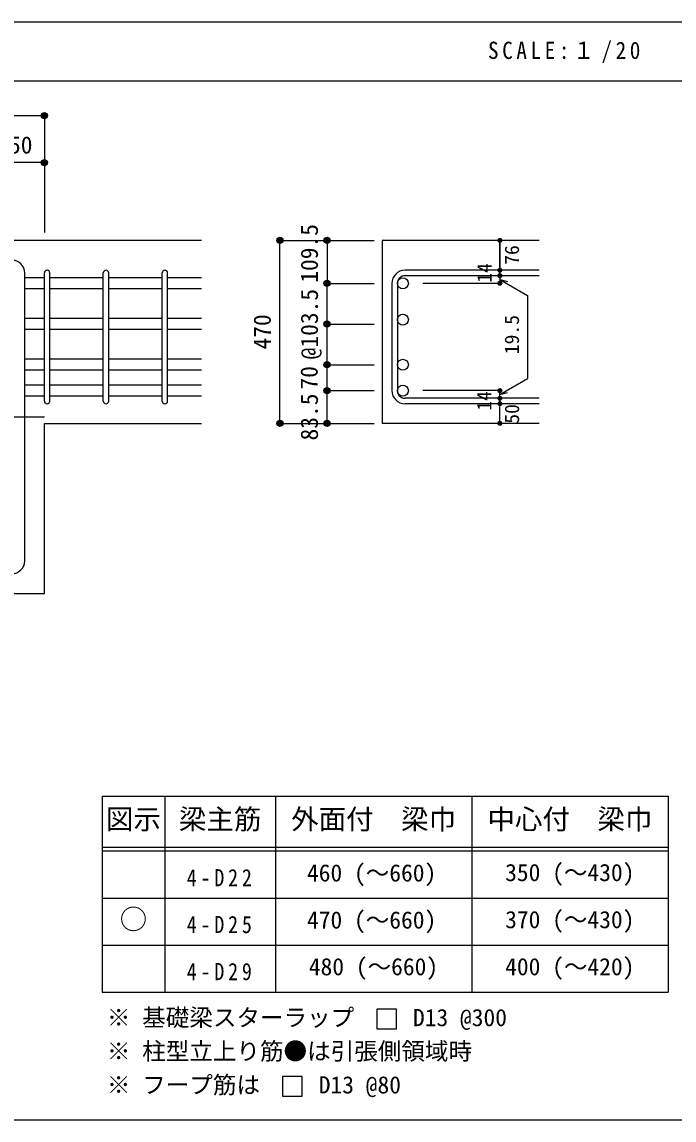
# Model space of a CAD drawing. Units: millimetres at full size, sheet at 1:20. Extents: x -3982 to 3969, y -2797 to 2801.
# Drawn here: x 761 to 2422, y 2 to 2801 of the extents above; entities that cross this region are included whole.
import ezdxf
from ezdxf.enums import TextEntityAlignment as Align

# ---------------------------------------------------------------- set-up
doc = ezdxf.new("R2010")
doc.units = ezdxf.units.MM
doc.header["$LTSCALE"] = 20
doc.header["$PDMODE"] = 32
doc.header["$PDSIZE"] = 10
doc.linetypes.add('CHAIN1', pattern=[8, 5, -1, 1, -1])
for name, color, linetype in [('6-1_躯体線', 2, 'Continuous'), ('6-4_フープ', 7, 'Continuous'), ('6-5_梁主筋', 7, 'Continuous'), ('6-6_S.T.P.', 7, 'Continuous'), ('6-7_文字', 7, 'Continuous'), ('6-D_寸法', 4, 'Continuous'), ('6-E_枠', 7, 'Continuous'), ('F-0_枠', 6, 'Continuous')]:
    doc.layers.add(name, color=color, linetype=linetype)
doc.styles.add('ＭＳ ゴシック', font='')
doc.styles.get('ＭＳ ゴシック').set_extended_font_data('MS Gothic')

msp = doc.modelspace()

# ---------------------------------------------------------------- linework, layer by layer
at = {"layer": '6-1_躯体線'}
for p, q in [((1218.29, 2244.12), (-81.71, 2244.12)), ((2078.29, 2244.12), (1678.29, 2244.12)), ((1678.29, 2244.12), (1678.29, 1777.62)), ((818.29, 1777.62), (1218.29, 1777.62)), ((818.29, 1344.12), (818.29, 1777.62)), ((2078.29, 1777.62), (1678.29, 1777.62))]:
    msp.add_line(p, q, dxfattribs=at)
msp.add_lwpolyline([(550.79, 944.12), (550.79, 1344.12), (818.29, 1344.12)], dxfattribs=at)
at = {"layer": '6-4_フープ'}
msp.add_line((768.29, 1427.62), (768.29, 2160.62), dxfattribs=at)
for centre, start, end in [((734.79, 2160.62), 0, 90), ((734.79, 1427.62), 270, 0)]:
    msp.add_arc(centre, 33.5, start, end, dxfattribs=at)
at = {"layer": '6-5_梁主筋'}
for p, q in [((818.29, 2148.51), (768.29, 2148.51)), ((968.29, 2148.51), (832.29, 2148.51)), ((1118.29, 2148.51), (982.29, 2148.51)), ((1218.29, 2148.51), (1132.29, 2148.51)), ((818.29, 2120.51), (768.29, 2120.51)), ((968.29, 2120.51), (832.29, 2120.51)), ((1118.29, 2120.51), (982.29, 2120.51)), ((1218.29, 2120.51), (1132.29, 2120.51)), ((818.29, 2044.82), (768.29, 2044.82)), ((968.29, 2044.82), (832.29, 2044.82)), ((1118.29, 2044.82), (982.29, 2044.82)), ((1218.29, 2044.82), (1132.29, 2044.82)), ((818.29, 2016.82), (768.29, 2016.82)), ((968.29, 2016.82), (832.29, 2016.82)), ((1118.29, 2016.82), (982.29, 2016.82)), ((1218.29, 2016.82), (1132.29, 2016.82)), ((818.29, 1941.12), (768.29, 1941.12)), ((968.29, 1941.12), (832.29, 1941.12)), ((1118.29, 1941.12), (982.29, 1941.12)), ((1218.29, 1941.12), (1132.29, 1941.12)), ((818.29, 1913.12), (768.29, 1913.12)), ((968.29, 1913.12), (832.29, 1913.12)), ((1118.29, 1913.12), (982.29, 1913.12)), ((1218.29, 1913.12), (1132.29, 1913.12)), ((818.29, 1875.12), (768.29, 1875.12)), ((968.29, 1875.12), (832.29, 1875.12)), ((1118.29, 1875.12), (982.29, 1875.12)), ((1218.29, 1875.12), (1132.29, 1875.12)), ((818.29, 1847.12), (768.29, 1847.12)), ((968.29, 1847.12), (832.29, 1847.12)), ((1118.29, 1847.12), (982.29, 1847.12)), ((1218.29, 1847.12), (1132.29, 1847.12))]:
    msp.add_line(p, q, dxfattribs=at)
at = {"layer": '6-5_梁主筋', "color": 3}
for centre in [(1731.29, 2134.51), (1731.29, 2042.12), (1731.29, 1927.12), (1731.29, 1861.12)]:
    msp.add_circle(centre, 14, dxfattribs=at)
at = {"layer": '6-6_S.T.P.'}
for p, q in [((818.29, 1834.62), (818.29, 2161.01)), ((832.29, 1834.62), (832.29, 2161.01)), ((968.29, 1834.62), (968.29, 2161.01)), ((982.29, 1834.62), (982.29, 2161.01)), ((1118.29, 1834.62), (1118.29, 2161.01)), ((1132.29, 1834.62), (1132.29, 2161.01)), ((2078.29, 2168.01), (1736.79, 2168.01)), ((1703.29, 2134.51), (1703.29, 1861.12)), ((1717.29, 2134.51), (1717.29, 1861.12)), ((2078.29, 2154.01), (1736.79, 2154.01)), ((2078.29, 1841.62), (1736.79, 1841.62)), ((2078.29, 1827.62), (1736.79, 1827.62))]:
    msp.add_line(p, q, dxfattribs=at)
for centre, radius, start, end in [((825.29, 2161.01), 7, 0, 180), ((825.29, 2161.01), 7, 0, 180), ((825.29, 2161.01), 7, 0, 180), ((825.29, 2161.01), 7, 0, 180), ((975.29, 2161.01), 7, 0, 180), ((1125.29, 2161.01), 7, 0, 180), ((1736.79, 2134.51), 33.5, 90, 180), ((1736.79, 2134.51), 19.5, 90, 180), ((1736.79, 1861.12), 33.5, 180, 270), ((1736.79, 1861.12), 19.5, 180, 270), ((825.29, 1834.62), 7, 180, 0), ((825.29, 1834.62), 7, 180, 0), ((825.29, 1834.62), 7, 180, 0), ((825.29, 1834.62), 7, 180, 0), ((975.29, 1834.62), 7, 180, 0), ((1125.29, 1834.62), 7, 180, 0)]:
    msp.add_arc(centre, radius, start, end, dxfattribs=at)
at = {"layer": '6-7_文字'}
for points in [[(1665.08, 234.53), (1715.08, 234.53), (1715.08, 284.53), (1665.08, 284.53)], [(1424.95, 62.82), (1474.95, 62.82), (1474.95, 112.82), (1424.95, 112.82)]]:
    msp.add_lwpolyline(points, close=True, dxfattribs=at)
at = {"layer": '6-D_寸法'}
for p, q in [((-81.71, 2562.15), (818.29, 2562.15)), ((818.29, 2562.15), (818.29, 2442.15)), ((818.29, 2442.15), (668.29, 2442.15)), ((818.29, 2442.15), (818.29, 2264.12)), ((818.29, 2442.15), (818.29, 2264.12)), ((818.29, 2442.15), (818.29, 2264.12)), ((1418.29, 1777.62), (1418.29, 2244.12)), ((1418.29, 2244.12), (1538.29, 2244.12)), ((1418.29, 2244.12), (1538.29, 2244.12)), ((1418.29, 2244.12), (1538.29, 2244.12)), ((1418.29, 1777.62), (1418.29, 2244.12)), ((1538.29, 2244.12), (1658.29, 2244.12)), ((1538.29, 2244.12), (1658.29, 2244.12)), ((1538.29, 2244.12), (1538.29, 2134.51)), ((1538.29, 2244.12), (1658.29, 2244.12)), ((1978.29, 2154.01), (1978.29, 2168.01)), ((1538.29, 2134.51), (1658.29, 2134.51)), ((1978.29, 2134.51), (1782.2, 2134.51)), ((1978.29, 2154.01), (1978.29, 2134.51)), ((1978.29, 2144.26), (2048.35, 2103.81)), ((1978.29, 2144.26), (1997.61, 2139.09)), ((2048.35, 2103.81), (2048.35, 1891.82)), ((1538.29, 2030.82), (1658.29, 2030.82)), ((1538.29, 1861.12), (1538.29, 2030.82)), ((1538.29, 1927.12), (1658.29, 1927.12)), ((1538.29, 1927.12), (1658.29, 1927.12)), ((1978.29, 1851.37), (2048.35, 1891.82)), ((1538.29, 1861.12), (1658.29, 1861.12)), ((1538.29, 1861.12), (1658.29, 1861.12)), ((1978.29, 1861.12), (1782.2, 1861.12)), ((1978.29, 1841.62), (1978.29, 1861.12)), ((1978.29, 1851.37), (1997.61, 1856.55)), ((1978.29, 1827.62), (1978.29, 1841.62)), ((1978.29, 1777.62), (1978.29, 1827.62)), ((1538.29, 1777.62), (1658.29, 1777.62))]:
    msp.add_line(p, q, dxfattribs=at)
at = {"layer": '6-D_寸法', "linetype": 'CHAIN1'}
msp.add_line((-81.71, 1794.12), (818.29, 1794.12), dxfattribs=at)
at = {"layer": '6-D_寸法'}
for points in [[(1978.29, 2168.01), (1978.29, 2244.12), (1978.29, 2168.01)], [(1538.29, 2030.82), (1538.29, 2134.51), (1658.29, 2134.51)], [(1418.29, 1777.62), (1538.29, 1777.62), (1538.29, 1861.12)]]:
    msp.add_lwpolyline(points, dxfattribs=at)
for centre, radius in [((818.29, 2562.15), 8), ((818.29, 2562.15), 7.2), ((818.29, 2562.15), 6.4), ((818.29, 2562.15), 5.6), ((818.29, 2562.15), 4.8), ((818.29, 2562.15), 4), ((818.29, 2562.15), 3.2), ((818.29, 2562.15), 2.4), ((818.29, 2562.15), 1.6), ((818.29, 2562.15), 0.8), ((818.29, 2442.15), 8), ((818.29, 2442.15), 7.2), ((818.29, 2442.15), 6.4), ((818.29, 2442.15), 5.6), ((818.29, 2442.15), 4.8), ((818.29, 2442.15), 4), ((818.29, 2442.15), 3.2), ((818.29, 2442.15), 2.4), ((818.29, 2442.15), 1.6), ((818.29, 2442.15), 0.8), ((1418.29, 2244.12), 8), ((1418.29, 2244.12), 7.2), ((1418.29, 2244.12), 6.4), ((1418.29, 2244.12), 5.6), ((1418.29, 2244.12), 4.8), ((1418.29, 2244.12), 4), ((1418.29, 2244.12), 3.2), ((1418.29, 2244.12), 2.4), ((1418.29, 2244.12), 1.6), ((1418.29, 2244.12), 0.8), ((1538.29, 2244.12), 8), ((1538.29, 2244.12), 7.2), ((1538.29, 2244.12), 6.4), ((1538.29, 2244.12), 5.6), ((1538.29, 2244.12), 4.8), ((1538.29, 2244.12), 4), ((1538.29, 2244.12), 3.2), ((1538.29, 2244.12), 2.4), ((1538.29, 2244.12), 1.6), ((1538.29, 2244.12), 0.8), ((1978.29, 2244.12), 4), ((1978.29, 2244.12), 3.6), ((1978.29, 2244.12), 3.2), ((1978.29, 2244.12), 2.8), ((1978.29, 2244.12), 2.4), ((1978.29, 2244.12), 2), ((1978.29, 2244.12), 1.6), ((1978.29, 2244.12), 1.2), ((1978.29, 2244.12), 0.8), ((1978.29, 2244.12), 0.4), ((1978.29, 2168.01), 4), ((1978.29, 2154.01), 4), ((1978.29, 2168.01), 3.6), ((1978.29, 2154.01), 3.6), ((1978.29, 2168.01), 3.2), ((1978.29, 2154.01), 3.2), ((1978.29, 2168.01), 2.8), ((1978.29, 2154.01), 2.8), ((1978.29, 2168.01), 2.4), ((1978.29, 2154.01), 2.4), ((1978.29, 2168.01), 2), ((1978.29, 2154.01), 2), ((1978.29, 2168.01), 1.6), ((1978.29, 2154.01), 1.6), ((1978.29, 2168.01), 1.2), ((1978.29, 2154.01), 1.2), ((1978.29, 2168.01), 0.8), ((1978.29, 2168.01), 0.4), ((1538.29, 2134.51), 8), ((1538.29, 2134.51), 7.2), ((1538.29, 2134.51), 6.4), ((1538.29, 2134.51), 5.6), ((1538.29, 2134.51), 4.8), ((1538.29, 2134.51), 4), ((1538.29, 2134.51), 3.2), ((1538.29, 2134.51), 2.4), ((1538.29, 2134.51), 1.6), ((1538.29, 2134.51), 0.8), ((1978.29, 2134.51), 4), ((1978.29, 2134.51), 3.6), ((1978.29, 2134.51), 3.2), ((1978.29, 2134.51), 2.8), ((1978.29, 2134.51), 2.4), ((1978.29, 2134.51), 2), ((1978.29, 2134.51), 1.6), ((1978.29, 2134.51), 1.2), ((1978.29, 2154.01), 0.8), ((1978.29, 2134.51), 0.8), ((1978.29, 2154.01), 0.4), ((1978.29, 2134.51), 0.4), ((1538.29, 2030.82), 8), ((1538.29, 2030.82), 7.2), ((1538.29, 2030.82), 6.4), ((1538.29, 2030.82), 5.6), ((1538.29, 2030.82), 4.8), ((1538.29, 2030.82), 4), ((1538.29, 2030.82), 3.2), ((1538.29, 2030.82), 2.4), ((1538.29, 2030.82), 1.6), ((1538.29, 2030.82), 0.8), ((1538.29, 1927.12), 8), ((1538.29, 1927.12), 7.2), ((1538.29, 1927.12), 6.4), ((1538.29, 1927.12), 5.6), ((1538.29, 1927.12), 4.8), ((1538.29, 1927.12), 4), ((1538.29, 1927.12), 3.2), ((1538.29, 1927.12), 2.4), ((1538.29, 1927.12), 1.6), ((1538.29, 1927.12), 0.8), ((1538.29, 1861.12), 8), ((1538.29, 1861.12), 7.2), ((1538.29, 1861.12), 6.4), ((1538.29, 1861.12), 5.6), ((1538.29, 1861.12), 4.8), ((1538.29, 1861.12), 4), ((1538.29, 1861.12), 3.2), ((1538.29, 1861.12), 2.4), ((1538.29, 1861.12), 1.6), ((1538.29, 1861.12), 0.8), ((1978.29, 1861.12), 4), ((1978.29, 1861.12), 3.6), ((1978.29, 1861.12), 3.2), ((1978.29, 1861.12), 2.8), ((1978.29, 1861.12), 2.4), ((1978.29, 1861.12), 2), ((1978.29, 1861.12), 1.6), ((1978.29, 1861.12), 1.2), ((1978.29, 1861.12), 0.8), ((1978.29, 1861.12), 0.4), ((1978.29, 1841.62), 4), ((1978.29, 1827.62), 4), ((1978.29, 1841.62), 3.6), ((1978.29, 1827.62), 3.6), ((1978.29, 1841.62), 3.2), ((1978.29, 1827.62), 3.2), ((1978.29, 1841.62), 2.8), ((1978.29, 1827.62), 2.8), ((1978.29, 1841.62), 2.4), ((1978.29, 1827.62), 2.4), ((1978.29, 1841.62), 2), ((1978.29, 1827.62), 2), ((1978.29, 1841.62), 1.6), ((1978.29, 1827.62), 1.6), ((1978.29, 1841.62), 1.2), ((1978.29, 1827.62), 1.2), ((1978.29, 1841.62), 0.8), ((1978.29, 1827.62), 0.8), ((1978.29, 1841.62), 0.4), ((1978.29, 1827.62), 0.4), ((1418.29, 1777.62), 8), ((1418.29, 1777.62), 7.2), ((1418.29, 1777.62), 6.4), ((1418.29, 1777.62), 5.6), ((1418.29, 1777.62), 4.8), ((1418.29, 1777.62), 4), ((1418.29, 1777.62), 3.2), ((1418.29, 1777.62), 2.4), ((1418.29, 1777.62), 1.6), ((1418.29, 1777.62), 0.8), ((1538.29, 1777.62), 8), ((1538.29, 1777.62), 7.2), ((1538.29, 1777.62), 6.4), ((1538.29, 1777.62), 5.6), ((1538.29, 1777.62), 4.8), ((1538.29, 1777.62), 4), ((1538.29, 1777.62), 3.2), ((1538.29, 1777.62), 2.4), ((1538.29, 1777.62), 1.6), ((1538.29, 1777.62), 0.8), ((1978.29, 1777.62), 4), ((1978.29, 1777.62), 3.6), ((1978.29, 1777.62), 3.2), ((1978.29, 1777.62), 2.8), ((1978.29, 1777.62), 2.4), ((1978.29, 1777.62), 2), ((1978.29, 1777.62), 1.6), ((1978.29, 1777.62), 1.2), ((1978.29, 1777.62), 0.8), ((1978.29, 1777.62), 0.4)]:
    msp.add_circle(centre, radius, dxfattribs=at)
at = {"layer": '6-D_寸法', "color": 7}
for p in [(818.29, 2562.15), (818.29, 2442.15), (1418.29, 2244.12), (1538.29, 2244.12), (1978.29, 2244.12), (1978.29, 2168.01), (1978.29, 2154.01), (1538.29, 2134.51), (1978.29, 2134.51), (1538.29, 2030.82), (1538.29, 1927.12), (1538.29, 1861.12), (1978.29, 1861.12), (1978.29, 1861.12), (1978.29, 1841.62), (1978.29, 1827.62), (1418.29, 1777.62), (1538.29, 1777.62), (1978.29, 1777.62)]:
    msp.add_point(p, dxfattribs=at)
at = {"layer": '6-E_枠', "color": 3}
for p, q in [((965.14, 827.72), (965.14, 327.72)), ((965.14, 827.72), (2406.83, 827.72)), ((2406.83, 827.72), (2406.83, 327.72)), ((965.14, 327.72), (2406.83, 327.72))]:
    msp.add_line(p, q, dxfattribs=at)
at = {"layer": '6-E_枠'}
for p, q in [((1125.14, 827.72), (1125.14, 327.72)), ((1406.83, 827.72), (1406.83, 327.72)), ((1906.83, 827.72), (1906.83, 327.72)), ((965.14, 697.72), (2406.83, 697.72)), ((965.14, 687.72), (2406.83, 687.72)), ((965.14, 567.72), (2406.83, 567.72)), ((965.14, 447.72), (2406.83, 447.72))]:
    msp.add_line(p, q, dxfattribs=at)
at = {"layer": 'F-0_枠'}
msp.add_line((-3981.92, 2800.77), (3969.4, 2800.77), dxfattribs=at)
at = {"layer": 'F-0_枠', "color": 2}
for p, q in [((-3981.92, 2650.77), (2482.4, 2650.77)), ((2482.4, 1.97), (-3981.92, 1.97))]:
    msp.add_line(p, q, dxfattribs=at)

# ---------------------------------------------------------------- texts
at = {"layer": '6-7_文字', "color": 2, "style": 'ＭＳ ゴシック'}
for s, p in [('図示', (975.14, 727.72)), ('梁主筋', (1160.98, 727.72)), ('外面付\u3000梁巾', (1446.83, 727.72)), ('中心付\u3000梁巾', (1946.83, 727.72)), ('○', (1010.14, 472.72))]:
    msp.add_text(s, height=51.32, dxfattribs=at).set_placement(p, align=Align.BOTTOM_LEFT)
at = {"layer": '6-7_文字', "style": 'ＭＳ ゴシック'}
for s, p in [('460 (～660)', (1487.14, 596.73)), ('350 (～430)', (1991.83, 597.72)), ('470 (～660)', (1487.14, 476.73)), ('370 (～430)', (1991.83, 477.72)), ('480 (～660)', (1491.83, 357.72)), ('400 (～420)', (1991.83, 357.72)), ('※ 基礎梁スターラップ     D13 @300', (977.51, 228)), ('※ 柱型立上り筋●は引張側領域時', (977.51, 142.33)), ('※ フープ筋は     D13 @80', (977.51, 56.56))]:
    msp.add_text(s, height=43.99, dxfattribs=at).set_placement(p, align=Align.BOTTOM_LEFT)
at = {"layer": '6-7_文字', "color": 2, "insert": (1948.17, 2695.77), "char_height": 43.99, "attachment_point": 7, "style": 'ＭＳ ゴシック'}
msp.add_mtext('\\T1.34;\\W0.9;SCALE:１/20', dxfattribs=at)
at = {"layer": '6-7_文字', "char_height": 43.99, "attachment_point": 7, "style": 'ＭＳ ゴシック'}
for s, insert in [('\\T1.38;\\W0.85;4-D22', (1180.98, 597.72)), ('\\T1.38;\\W0.85;4-D25', (1180.98, 477.72)), ('\\T1.38;\\W0.85;4-D29', (1180.98, 357.72))]:
    msp.add_mtext(s, dxfattribs=dict(at, insert=insert))
at = {"layer": '6-D_寸法', "style": 'ＭＳ ゴシック'}
msp.add_text('150', height=43.99, dxfattribs=at).set_placement((698.29, 2452.15), align=Align.BOTTOM_LEFT)
for s, height, p in [('109.5', 43.99, (1528.18, 2136.1)), ('76', 36.66, (2038.27, 2181.86)), ('14', 36.66, (1968.29, 2136.09)), ('@103.5', 43.99, (1528.29, 1940.82)), ('470', 43.99, (1408.29, 1965.87)), ('19.5', 36.66, (2038.06, 1954.04)), ('70', 43.99, (1527.6, 1863.82)), ('83.5', 43.99, (1528.15, 1734.08)), ('14', 36.66, (1967.63, 1809.95)), ('50', 36.66, (2038.36, 1776.83))]:
    msp.add_text(s, height=height, rotation=90, dxfattribs=at).set_placement(p, align=Align.BOTTOM_LEFT)

doc.saveas('drawing.dxf')
